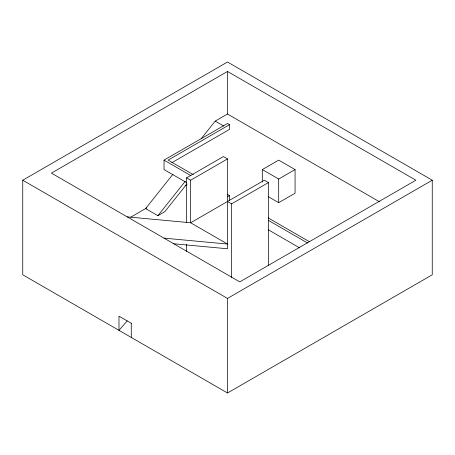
<?xml version="1.0" encoding="UTF-8"?>
<svg xmlns="http://www.w3.org/2000/svg" width="455" height="455" viewBox="0 0 455 455"><rect width="100%" height="100%" fill="white"/><g stroke="black" fill="none" stroke-linecap="round" stroke-linejoin="round"><path stroke-width="0.68" d="M172.917 174.259L145.6 208.589L157.885 215.681L164.846 211.66L186.908 183.939M201.116 138.826L215.215 121.11L227.5 114.017L379.55 201.804M157.885 215.681L185.242 181.306M127.172 320.889L118.982 330.347L118.982 316.157L131.472 323.368M22.75 180.214L227.5 62.005L432.25 180.214L432.25 274.786L227.5 392.995L22.75 274.786L22.75 180.214L227.5 298.429L432.25 180.214M227.5 71.458L51.415 173.122L239.785 281.878L415.87 180.214L227.5 71.458L227.5 114.017M186.55 182.58L164.027 169.579L164.027 160.12L227.5 123.476L229.548 124.659L229.548 129.385L171.808 162.719M229.548 124.659L168.123 160.12L193.307 174.657M186.55 222.415L186.55 177.848L223.405 156.571L227.5 158.937L227.5 248.777L173.196 243.721M186.55 177.848L190.645 180.214L227.5 158.937M130.83 217.115L146.76 207.918M185.117 185.771L186.96 184.707M262.308 182.091L262.308 169.579L278.688 160.12L295.067 169.579L295.067 193.221L278.688 202.674L268.376 196.719M227.5 196.765L229.548 195.582L229.548 200.314M227.5 201.491L231.595 203.857L268.45 182.58L268.45 265.328M262.308 169.579L278.688 179.031L295.067 169.579M127.172 216.859L190.645 222.774L227.5 244.051L164.027 238.136M215.215 121.11L223.814 126.075M268.45 182.58L264.355 180.214L190.645 222.774L190.645 180.214M227.09 194.166L229.548 195.582M268.245 217.922L309.4 241.685M164.027 160.12L190.963 175.67M268.45 220.408L307.625 243.027M268.45 229.866L299.669 247.89M278.688 179.031L278.688 202.674M231.595 203.857L231.595 277.431M227.5 298.429L227.5 392.995M186.55 244.346L186.55 251.422M131.268 323.249L131.268 337.439"/></g></svg>
